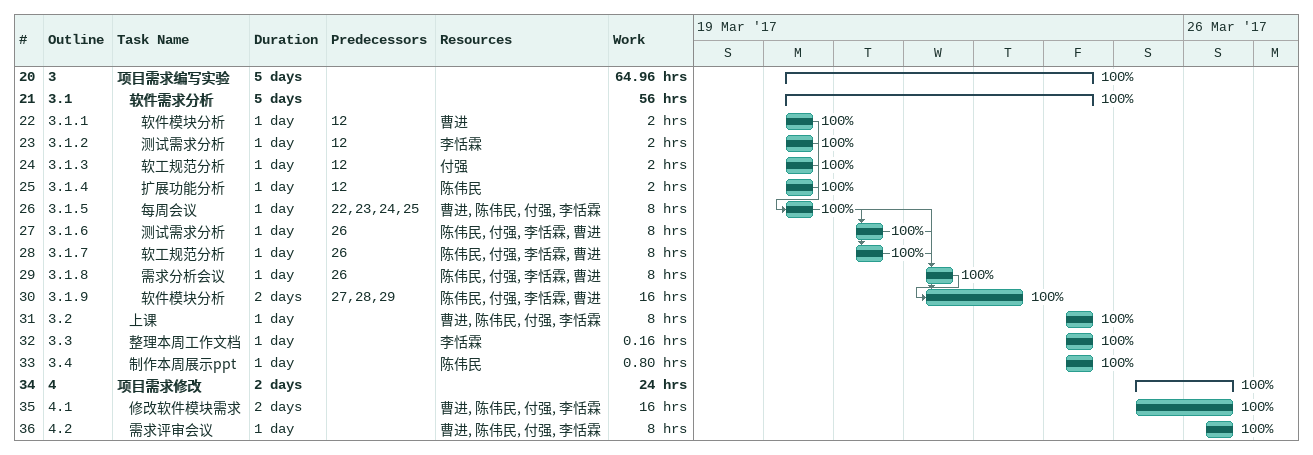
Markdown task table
| ID | WBS | Task | Duration | Start | Finish | Predecessors | Resources | % complete | Work (h) |
|---|---|---|---|---|---|---|---|---|---|
| 20 | 3 | **项目需求编写实验** | 5d | 2017-03-20 | 2017-03-24 |  |  | 100 | 64.96 |
| 21 | 3.1 | **软件需求分析** | 5d | 2017-03-20 | 2017-03-24 |  |  | 100 | 56 |
| 22 | 3.1.1 | 软件模块分析 | 1d | 2017-03-20 | 2017-03-20 | 12 | 曹进 | 100 | 2 |
| 23 | 3.1.2 | 测试需求分析 | 1d | 2017-03-20 | 2017-03-20 | 12 | 李恬霖 | 100 | 2 |
| 24 | 3.1.3 | 软工规范分析 | 1d | 2017-03-20 | 2017-03-20 | 12 | 付强 | 100 | 2 |
| 25 | 3.1.4 | 扩展功能分析 | 1d | 2017-03-20 | 2017-03-20 | 12 | 陈伟民 | 100 | 2 |
| 26 | 3.1.5 | 每周会议 | 1d | 2017-03-20 | 2017-03-20 | 22, 23, 24, 25 | 曹进, 陈伟民, 付强, 李恬霖 | 100 | 8 |
| 27 | 3.1.6 | 测试需求分析 | 1d | 2017-03-21 | 2017-03-21 | 26 | 陈伟民, 付强, 李恬霖, 曹进 | 100 | 8 |
| 28 | 3.1.7 | 软工规范分析 | 1d | 2017-03-21 | 2017-03-21 | 26 | 陈伟民, 付强, 李恬霖, 曹进 | 100 | 8 |
| 29 | 3.1.8 | 需求分析会议 | 1d | 2017-03-22 | 2017-03-22 | 26 | 陈伟民, 付强, 李恬霖, 曹进 | 100 | 8 |
| 30 | 3.1.9 | 软件模块分析 | 2d | 2017-03-22 | 2017-03-23 | 27, 28, 29 | 陈伟民, 付强, 李恬霖, 曹进 | 100 | 16 |
| 31 | 3.2 | 上课 | 1d | 2017-03-24 | 2017-03-24 |  | 曹进, 陈伟民, 付强, 李恬霖 | 100 | 8 |
| 32 | 3.3 | 整理本周工作文档 | 1d | 2017-03-24 | 2017-03-24 |  | 李恬霖 | 100 | 0.16 |
| 33 | 3.4 | 制作本周展示ppt | 1d | 2017-03-24 | 2017-03-24 |  | 陈伟民 | 100 | 0.80 |
| 34 | 4 | **项目需求修改** | 2d | 2017-03-25 | 2017-03-26 |  |  | 100 | 24 |
| 35 | 4.1 | 修改软件模块需求 | 2d | 2017-03-25 | 2017-03-26 |  | 曹进, 陈伟民, 付强, 李恬霖 | 100 | 16 |
| 36 | 4.2 | 需求评审会议 | 1d | 2017-03-26 | 2017-03-26 |  | 曹进, 陈伟民, 付强, 李恬霖 | 100 | 8 |
